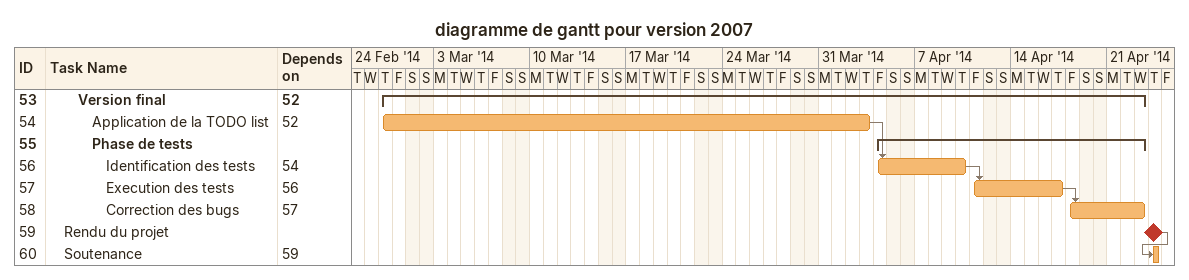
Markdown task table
diagramme de gantt pour version 2007

| ID | Level | Task | Start | Finish | Predecessors |
|---|---|---|---|---|---|
| 53 | 3 | **Version final** | 2014-02-27 | 2014-04-23 | 52 |
| 54 | 4 | Application de la TODO list | 2014-02-27 | 2014-04-03 | 52 |
| 55 | 4 | **Phase de tests** | 2014-04-04 | 2014-04-23 |  |
| 56 | 5 | Identification des tests | 2014-04-04 | 2014-04-10 | 54 |
| 57 | 5 | Execution des tests | 2014-04-11 | 2014-04-17 | 56 |
| 58 | 5 | Correction des bugs | 2014-04-18 | 2014-04-23 | 57 |
| 59 | 2 | Rendu du projet (milestone) | 2014-04-24 | 2014-04-24 |  |
| 60 | 2 | Soutenance | 2014-04-24 | 2014-04-24 | 59 |
